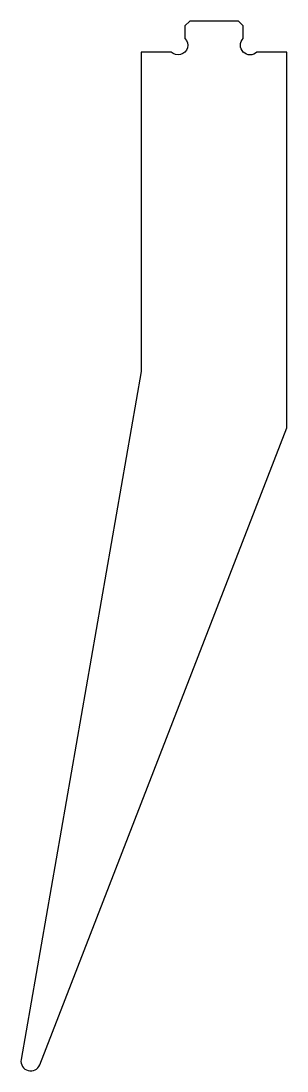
# Model space of a CAD drawing. Header units: millimetres. Extents: x -27 to 0, y -66 to 42.
import ezdxf

# ---------------------------------------------------------------- set-up
doc = ezdxf.new("R2010")
doc.units = ezdxf.units.MM

msp = doc.modelspace()

# ---------------------------------------------------------------- linework, layer by layer
msp.add_lwpolyline([(-10, 41.9), (-10.5, 41.4), (-10.5, 40.11, -1), (-11.91, 38.7), (-15, 38.7), (-15, 5.81), (-27.36, -65.05, 0.905877), (-25.44, -65.58), (0, 0), (0, 38.7), (-3.09, 38.7, -1), (-4.5, 40.11), (-4.5, 41.4), (-5, 41.9)], format="xyb", close=True)

doc.saveas('drawing.dxf')
